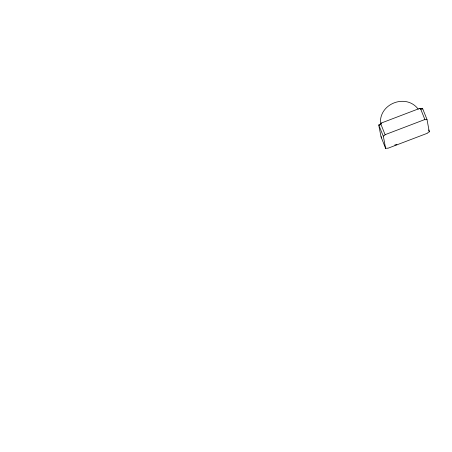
<?xml version="1.0" encoding="UTF-8"?>
<svg xmlns="http://www.w3.org/2000/svg" width="452" height="452" viewBox="0 0 452 452"><rect width="100%" height="100%" fill="white"/><g stroke="black" fill="none" stroke-linecap="round" stroke-linejoin="round"><path stroke-width="0.68" d="M380.595 124.198C378.16 103.881 406.082 92.852 418.253 109.198M381.347 123.023A2.989 0.876 -21.8 0 1 378.866 124.899L379.081 125.424A2.13 0.621 -21.8 0 0 380.85 124.091L381.347 123.017L419.535 108.457L420.642 108.915L424.886 119.548A2.13 0.621 -21.8 0 0 426.965 119.39L422.49 108.271A2.989 0.876 -21.8 0 1 420.038 108.762M422.727 108.791L422.75 108.779A2.13 0.621 -21.8 0 1 420.648 108.949L419.546 108.508A2.989 0.876 -21.8 0 0 419.857 108.729M426.987 119.379L429.298 131.86A2.13 0.621 -21.8 0 0 427.53 133.193L387.731 148.335A2.13 0.621 -21.8 0 0 385.652 148.493L381.07 136.883A2.989 0.876 -21.8 0 1 381.42 136.758M381.392 137.905L381.415 137.9A2.13 0.621 -21.8 0 1 381.663 137.809M394.771 145.019L394.794 145.013A2.13 0.621 -21.8 0 1 396.873 144.849L396.879 144.883M385.629 148.505L383.319 136.024A2.13 0.621 -21.8 0 0 385.087 134.69L424.88 119.514M428.654 129.95L429.4 131.82M380.85 124.085L385.087 134.679M383.217 136.058L378.725 124.95L381.042 136.894"/></g></svg>
